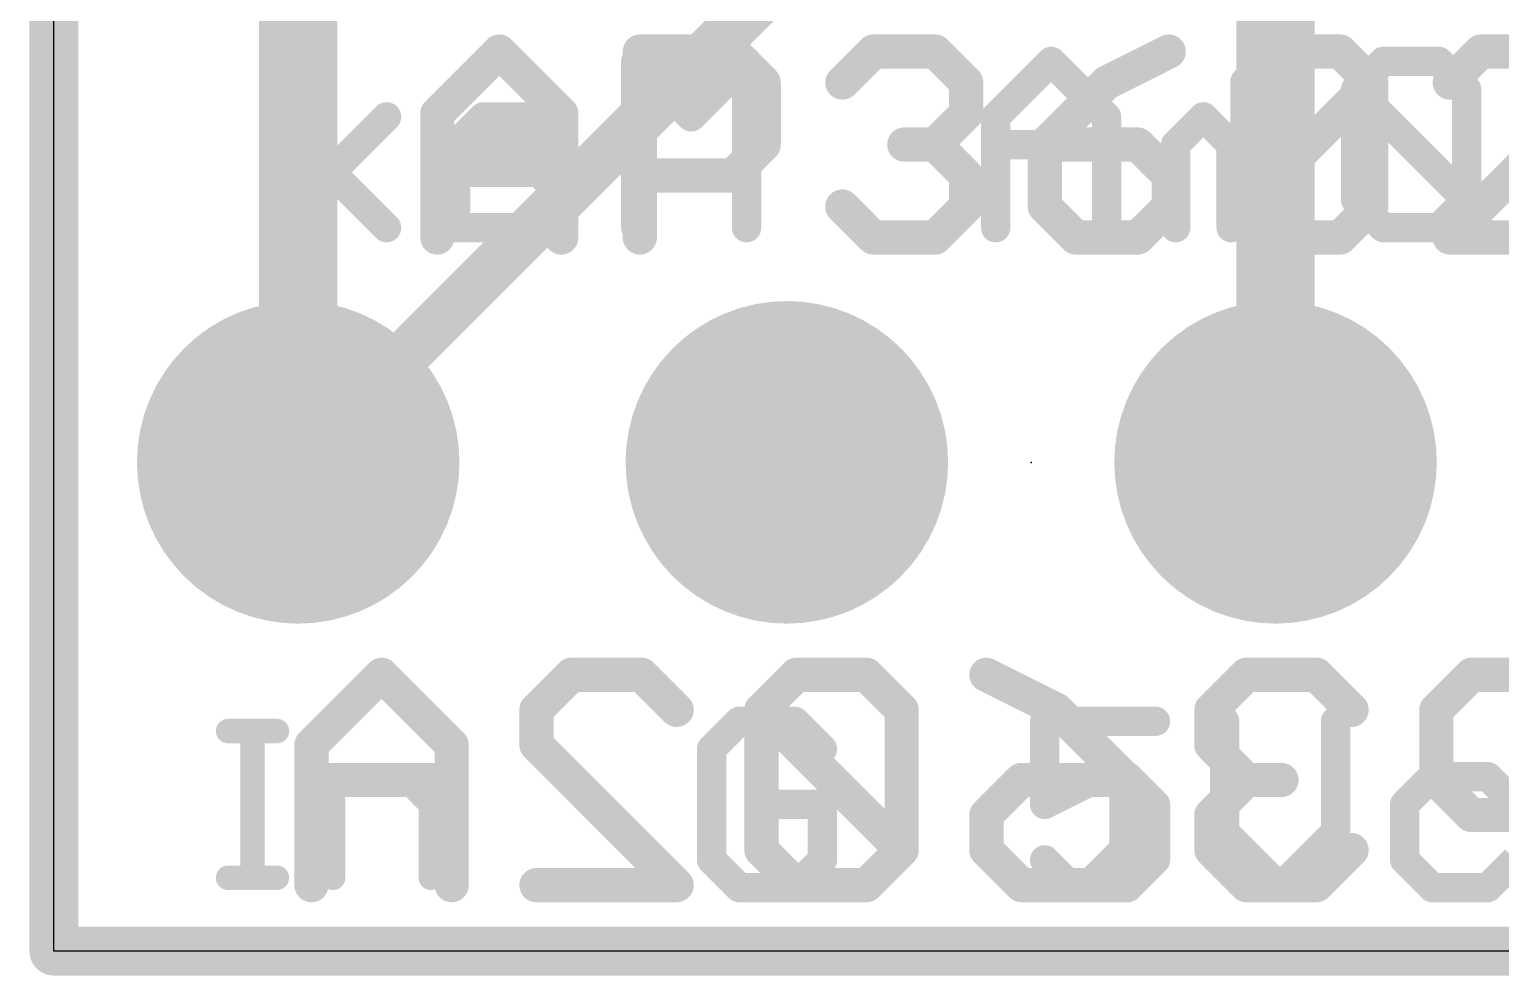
# Model space of a CAD drawing. Extents: x -0.1 to 11.9, y -0.1 to 15.5.
# Drawn here: x -0.13 to 7.52, y -0.13 to 4.79 of the extents above; entities that cross this region are included whole.
import ezdxf

# ---------------------------------------------------------------- set-up
doc = ezdxf.new("R2010")
doc.units = 0
for name, color, linetype in [('1', 12, 'CONTINUOUS'), ('16', 132, 'CONTINUOUS'), ('17', 110, 'CONTINUOUS'), ('20', 53, 'CONTINUOUS'), ('21', 40, 'CONTINUOUS'), ('22', 6, 'CONTINUOUS'), ('23', 53, 'CONTINUOUS')]:
    doc.layers.add(name, color=color, linetype=linetype)

# ---------------------------------------------------------------- blocks, each defined once
blk = doc.blocks.new('ROUNDP')
at = {"const_width": 0.5}
blk.add_lwpolyline([(0, -0.25, 1), (0, 0.25, 1), (0, -0.25)], format="xyb", dxfattribs=at)

msp = doc.modelspace()

# ---------------------------------------------------------------- linework, layer by layer
at = {"layer": '1'}
for points, const_width in [([(0, 15.367), (0, 0)], 0.254), ([(6.35, 2.54), (6.35, 5.624)], 0.4064), ([(1.27, 2.54), (1.27, 5.019)], 0.4064), ([(0, 0), (10.16, 0)], 0.254)]:
    msp.add_lwpolyline(points, dxfattribs=dict(at, const_width=const_width))
for points, const_width in [([(1.1684, 2.54, 1), (1.3716, 2.54)], 0.2032), ([(6.2484, 2.54, 1), (6.4516, 2.54)], 0.2032), ([(0, 0.0635, 1), (0, -0.0635)], 0.127), ([(-0.0635, 0, 1), (0.0635, 0)], 0.127)]:
    msp.add_lwpolyline(points, format="xyb", dxfattribs=dict(at, const_width=const_width))
at = {"layer": '16', "const_width": 0.254}
for points in [[(0, 15.367), (0, 0)], [(1.27, 2.54), (8.636, 9.906)], [(0, 0), (10.16, 0)]]:
    msp.add_lwpolyline(points, dxfattribs=at)
at = {"layer": '16', "const_width": 0.127}
for points in [[(1.2251, 2.5849, 1), (1.3149, 2.4951)], [(0, 0.0635, 1), (0, -0.0635)], [(-0.0635, 0, 1), (0.0635, 0)]]:
    msp.add_lwpolyline(points, format="xyb", dxfattribs=at)
at = {"layer": '20'}
for p, q in [((0, 0), (0, 12.7)), ((10.16, 0), (0, 0))]:
    msp.add_line(p, q, dxfattribs=at)
at = {"layer": '21'}
for points, const_width in [([(1.9933, 4.3524), (2.3153, 4.6744)], 0.1778), ([(2.3153, 4.6744), (2.6373, 4.3524)], 0.1778), ([(3.0458, 3.7084), (3.0458, 4.6744)], 0.1778), ([(3.0458, 4.6744), (3.5288, 4.6744)], 0.1778), ([(3.5288, 4.6744), (3.6898, 4.5134)], 0.1778), ([(4.0982, 4.5134), (4.2592, 4.6744)], 0.1778), ([(4.2592, 4.6744), (4.5812, 4.6744)], 0.1778), ([(4.5812, 4.6744), (4.7422, 4.5134)], 0.1778), ([(5.7947, 4.6744), (5.4727, 4.5134)], 0.1778), ([(6.2031, 4.5134), (6.3641, 4.6744)], 0.1778), ([(6.3641, 4.6744), (6.6861, 4.6744)], 0.1778), ([(6.6861, 4.6744), (6.8471, 4.5134)], 0.1778), ([(7.4166, 4.6744), (7.2556, 4.5134)], 0.1778), ([(7.7386, 4.6744), (7.4166, 4.6744)], 0.1778), ([(3.6898, 4.5134), (3.6898, 4.1914)], 0.1778), ([(4.7422, 4.5134), (4.7422, 4.3524)], 0.1778), ([(5.4727, 4.5134), (5.1507, 4.1914)], 0.1778), ([(6.2031, 3.8694), (6.2031, 4.5134)], 0.1778), ([(6.2031, 3.8694), (6.8471, 4.5134)], 0.1778), ([(6.8471, 4.5134), (6.8471, 3.8694)], 0.1778), ([(1.9933, 3.7084), (1.9933, 4.3524)], 0.1778), ([(2.6373, 4.3524), (2.6373, 3.7084)], 0.1778), ([(4.7422, 4.3524), (4.5812, 4.1914)], 0.1778), ([(7.2556, 3.7084), (7.8996, 4.3524)], 0.1778), ([(1.9933, 4.1914), (2.6373, 4.1914)], 0.1778), ([(3.6898, 4.1914), (3.5288, 4.0304)], 0.1778), ([(4.5812, 4.1914), (4.4202, 4.1914)], 0.1778), ([(4.5812, 4.1914), (4.7422, 4.0304)], 0.1778), ([(5.1507, 4.1914), (5.1507, 3.8694)], 0.1778), ([(5.6337, 4.1914), (5.1507, 4.1914)], 0.1778), ([(5.7947, 4.0304), (5.6337, 4.1914)], 0.1778), ([(3.5288, 4.0304), (3.0458, 4.0304)], 0.1778), ([(4.7422, 4.0304), (4.7422, 3.8694)], 0.1778), ([(5.7947, 3.8694), (5.7947, 4.0304)], 0.1778), ([(4.2592, 3.7084), (4.0982, 3.8694)], 0.1778), ([(4.7422, 3.8694), (4.5812, 3.7084)], 0.1778), ([(5.1507, 3.8694), (5.3117, 3.7084)], 0.1778), ([(5.6337, 3.7084), (5.7947, 3.8694)], 0.1778), ([(6.3641, 3.7084), (6.2031, 3.8694)], 0.1778), ([(6.8471, 3.8694), (6.6861, 3.7084)], 0.1778), ([(4.5812, 3.7084), (4.2592, 3.7084)], 0.1778), ([(5.3117, 3.7084), (5.6337, 3.7084)], 0.1778), ([(6.6861, 3.7084), (6.3641, 3.7084)], 0.1778), ([(7.8996, 3.7084), (7.2556, 3.7084)], 0.1778), ([(3.5625, 1.1945), (3.4184, 1.0505)], 0.1524), ([(3.8506, 1.1945), (3.5625, 1.1945)], 0.1524), ([(3.9947, 1.0505), (3.8506, 1.1945)], 0.1524), ([(5.7261, 1.1945), (5.1499, 1.1945)], 0.1524), ([(5.1499, 1.1945), (5.1499, 0.7624)], 0.1524), ([(6.0854, 1.1945), (6.0854, 0.6183)], 0.1524), ([(6.6617, 0.6183), (6.6617, 1.1945)], 0.1524), ([(0.9054, 1.1437), (1.1596, 1.1437)], 0.127), ([(1.0325, 0.381), (1.0325, 1.1437)], 0.127), ([(3.4184, 1.0505), (3.4184, 0.4743)], 0.1524), ([(1.4511, 0.381), (1.4511, 0.8894)], 0.127), ([(1.4511, 0.8894), (1.8324, 0.8894)], 0.127), ([(1.8324, 0.8894), (1.9595, 0.7623)], 0.127), ([(5.1499, 0.7624), (5.438, 0.9064)], 0.1524), ([(5.438, 0.9064), (5.5821, 0.9064)], 0.1524), ([(5.5821, 0.9064), (5.7261, 0.7624)], 0.1524), ([(7.165, 0.9064), (7.021, 0.7624)], 0.1524), ([(7.4531, 0.9064), (7.165, 0.9064)], 0.1524), ([(7.5972, 0.7624), (7.4531, 0.9064)], 0.1524), ([(1.9595, 0.7623), (1.9595, 0.381)], 0.127), ([(3.9947, 0.7624), (3.7066, 0.7624)], 0.1524), ([(3.9947, 0.4743), (3.9947, 0.7624)], 0.1524), ([(5.7261, 0.7624), (5.7261, 0.4743)], 0.1524), ([(7.021, 0.7624), (7.021, 0.4743)], 0.1524), ([(6.0854, 0.6183), (6.3736, 0.3302)], 0.1524), ([(6.3736, 0.3302), (6.6617, 0.6183)], 0.1524), ([(3.4184, 0.4743), (3.5625, 0.3302)], 0.1524), ([(3.8506, 0.3302), (3.9947, 0.4743)], 0.1524), ([(5.294, 0.3302), (5.1499, 0.4743)], 0.1524), ([(5.7261, 0.4743), (5.5821, 0.3302)], 0.1524), ([(7.021, 0.4743), (7.165, 0.3302)], 0.1524), ([(7.4531, 0.3302), (7.5972, 0.4743)], 0.1524), ([(0.9054, 0.381), (1.1596, 0.381)], 0.127), ([(3.5625, 0.3302), (3.8506, 0.3302)], 0.1524), ([(5.5821, 0.3302), (5.294, 0.3302)], 0.1524), ([(7.165, 0.3302), (7.4531, 0.3302)], 0.1524)]:
    msp.add_lwpolyline(points, dxfattribs=dict(at, const_width=const_width))
for points, const_width in [([(2.3467, 4.7059, 1), (2.2839, 4.643)], 0.0889), ([(2.3467, 4.643, 1), (2.2839, 4.7059)], 0.0889), ([(3.0902, 4.6744, 1), (3.0013, 4.6744)], 0.0889), ([(3.0458, 4.7189, 1), (3.0458, 4.63)], 0.0889), ([(3.5602, 4.7059, 1), (3.4973, 4.643)], 0.0889), ([(3.5288, 4.63, 1), (3.5288, 4.7189)], 0.0889), ([(4.2592, 4.7189, 1), (4.2592, 4.63)], 0.0889), ([(4.2906, 4.643, 1), (4.2278, 4.7059)], 0.0889), ([(4.6127, 4.7059, 1), (4.5498, 4.643)], 0.0889), ([(4.5812, 4.63, 1), (4.5812, 4.7189)], 0.0889), ([(5.8146, 4.6347, 1), (5.7748, 4.7142)], 0.0889), ([(6.3641, 4.7189, 1), (6.3641, 4.63)], 0.0889), ([(6.3956, 4.643, 1), (6.3327, 4.7059)], 0.0889), ([(6.7176, 4.7059, 1), (6.6547, 4.643)], 0.0889), ([(6.6861, 4.63, 1), (6.6861, 4.7189)], 0.0889), ([(7.4166, 4.7189, 1), (7.4166, 4.63)], 0.0889), ([(7.448, 4.643, 1), (7.3852, 4.7059)], 0.0889), ([(3.7342, 4.5134, 1), (3.6453, 4.5134)], 0.0889), ([(3.6583, 4.482, 1), (3.7212, 4.5448)], 0.0889), ([(4.0668, 4.5448, 1), (4.1296, 4.482)], 0.0889), ([(4.7867, 4.5134, 1), (4.6978, 4.5134)], 0.0889), ([(4.7108, 4.482, 1), (4.7737, 4.5448)], 0.0889), ([(5.4528, 4.5532, 1), (5.4926, 4.4737)], 0.0889), ([(5.5041, 4.482, 1), (5.4412, 4.5448)], 0.0889), ([(6.2476, 4.5134, 1), (6.1587, 4.5134)], 0.0889), ([(6.1717, 4.5448, 1), (6.2346, 4.482)], 0.0889), ([(6.8916, 4.5134, 1), (6.8027, 4.5134)], 0.0889), ([(6.8786, 4.482, 1), (6.8157, 4.5448)], 0.0889), ([(6.8157, 4.482, 1), (6.8786, 4.5448)], 0.0889), ([(7.2242, 4.5448, 1), (7.287, 4.482)], 0.0889), ([(2.0377, 4.3524, 1), (1.9488, 4.3524)], 0.0889), ([(2.6818, 4.3524, 1), (2.5929, 4.3524)], 0.0889), ([(4.7737, 4.321, 1), (4.7108, 4.3838)], 0.0889), ([(1.9619, 4.3838, 1), (2.0247, 4.321)], 0.0889), ([(2.6059, 4.321, 1), (2.6687, 4.3838)], 0.0889), ([(4.6978, 4.3524, 1), (4.7867, 4.3524)], 0.0889), ([(1.9933, 4.2359, 1), (1.9933, 4.147)], 0.0889), ([(2.6373, 4.147, 1), (2.6373, 4.2359)], 0.0889), ([(3.6453, 4.1914, 1), (3.7342, 4.1914)], 0.0889), ([(3.7212, 4.16, 1), (3.6583, 4.2228)], 0.0889), ([(4.4202, 4.2359, 1), (4.4202, 4.147)], 0.0889), ([(4.6127, 4.2228, 1), (4.5498, 4.16)], 0.0889), ([(4.5498, 4.2228, 1), (4.6127, 4.16)], 0.0889), ([(4.5812, 4.147, 1), (4.5812, 4.2359)], 0.0889), ([(5.1951, 4.1914, 1), (5.1062, 4.1914)], 0.0889), ([(5.1507, 4.2359, 1), (5.1507, 4.147)], 0.0889), ([(5.1192, 4.2228, 1), (5.1821, 4.16)], 0.0889), ([(5.6651, 4.2228, 1), (5.6023, 4.16)], 0.0889), ([(5.6337, 4.147, 1), (5.6337, 4.2359)], 0.0889), ([(3.0458, 4.0749, 1), (3.0458, 3.986)], 0.0889), ([(3.4973, 4.0618, 1), (3.5602, 3.999)], 0.0889), ([(3.5288, 3.986, 1), (3.5288, 4.0749)], 0.0889), ([(4.7867, 4.0304, 1), (4.6978, 4.0304)], 0.0889), ([(4.7108, 3.999, 1), (4.7737, 4.0618)], 0.0889), ([(5.8391, 4.0304, 1), (5.7502, 4.0304)], 0.0889), ([(5.7633, 3.999, 1), (5.8261, 4.0618)], 0.0889), ([(4.1296, 3.9008, 1), (4.0668, 3.838)], 0.0889), ([(4.6978, 3.8694, 1), (4.7867, 3.8694)], 0.0889), ([(4.7737, 3.838, 1), (4.7108, 3.9008)], 0.0889), ([(5.1821, 3.9008, 1), (5.1192, 3.838)], 0.0889), ([(5.1062, 3.8694, 1), (5.1951, 3.8694)], 0.0889), ([(5.7502, 3.8694, 1), (5.8391, 3.8694)], 0.0889), ([(5.8261, 3.838, 1), (5.7633, 3.9008)], 0.0889), ([(6.1587, 3.8694, 1), (6.2476, 3.8694)], 0.0889), ([(6.2346, 3.9008, 1), (6.1717, 3.838)], 0.0889), ([(6.1717, 3.9008, 1), (6.2346, 3.838)], 0.0889), ([(6.8027, 3.8694, 1), (6.8916, 3.8694)], 0.0889), ([(6.8786, 3.838, 1), (6.8157, 3.9008)], 0.0889), ([(1.9488, 3.7084, 1), (2.0377, 3.7084)], 0.0889), ([(2.5929, 3.7084, 1), (2.6818, 3.7084)], 0.0889), ([(3.0013, 3.7084, 1), (3.0902, 3.7084)], 0.0889), ([(4.2592, 3.7529, 1), (4.2592, 3.664)], 0.0889), ([(4.2278, 3.677, 1), (4.2906, 3.7398)], 0.0889), ([(4.5498, 3.7398, 1), (4.6127, 3.677)], 0.0889), ([(4.5812, 3.664, 1), (4.5812, 3.7529)], 0.0889), ([(5.3117, 3.7529, 1), (5.3117, 3.664)], 0.0889), ([(5.2802, 3.677, 1), (5.3431, 3.7398)], 0.0889), ([(5.6023, 3.7398, 1), (5.6651, 3.677)], 0.0889), ([(5.6337, 3.664, 1), (5.6337, 3.7529)], 0.0889), ([(6.3641, 3.7529, 1), (6.3641, 3.664)], 0.0889), ([(6.3327, 3.677, 1), (6.3956, 3.7398)], 0.0889), ([(6.6547, 3.7398, 1), (6.7176, 3.677)], 0.0889), ([(6.6861, 3.664, 1), (6.6861, 3.7529)], 0.0889), ([(7.2556, 3.7529, 1), (7.2556, 3.664)], 0.0889), ([(7.2242, 3.7398, 1), (7.287, 3.677)], 0.0889), ([(3.5625, 1.2326, 1), (3.5625, 1.1564)], 0.0762), ([(3.5894, 1.1676, 1), (3.5356, 1.2215)], 0.0762), ([(3.8776, 1.2215, 1), (3.8237, 1.1676)], 0.0762), ([(3.8506, 1.1564, 1), (3.8506, 1.2326)], 0.0762), ([(5.1499, 1.2326, 1), (5.1499, 1.1564)], 0.0762), ([(5.188, 1.1945, 1), (5.1118, 1.1945)], 0.0762), ([(5.7261, 1.1564, 1), (5.7261, 1.2326)], 0.0762), ([(6.1235, 1.1945, 1), (6.0473, 1.1945)], 0.0762), ([(6.6998, 1.1945, 1), (6.6236, 1.1945)], 0.0762), ([(0.9054, 1.1754, 1), (0.9054, 1.1119)], 0.0635), ([(1.0642, 1.1437, 1), (1.0007, 1.1437)], 0.0635), ([(1.1596, 1.1119, 1), (1.1596, 1.1754)], 0.0635), ([(3.4565, 1.0505, 1), (3.3803, 1.0505)], 0.0762), ([(3.3915, 1.0774, 1), (3.4454, 1.0235)], 0.0762), ([(3.9677, 1.0235, 1), (4.0216, 1.0774)], 0.0762), ([(1.4828, 0.8894, 1), (1.4193, 0.8894)], 0.0635), ([(1.4511, 0.9212, 1), (1.4511, 0.8577)], 0.0635), ([(1.8548, 0.9119, 1), (1.8099, 0.867)], 0.0635), ([(1.8324, 0.8577, 1), (1.8324, 0.9212)], 0.0635), ([(5.438, 0.9445, 1), (5.438, 0.8683)], 0.0762), ([(5.4551, 0.8723, 1), (5.421, 0.9405)], 0.0762), ([(5.609, 0.9334, 1), (5.5551, 0.8795)], 0.0762), ([(5.5821, 0.8683, 1), (5.5821, 0.9445)], 0.0762), ([(7.165, 0.9445, 1), (7.165, 0.8683)], 0.0762), ([(7.192, 0.8795, 1), (7.1381, 0.9334)], 0.0762), ([(7.4801, 0.9334, 1), (7.4262, 0.8795)], 0.0762), ([(7.4531, 0.8683, 1), (7.4531, 0.9445)], 0.0762), ([(1.9913, 0.7623, 1), (1.9278, 0.7623)], 0.0635), ([(1.9371, 0.7399, 1), (1.982, 0.7848)], 0.0635), ([(3.7066, 0.8005, 1), (3.7066, 0.7243)], 0.0762), ([(4.0328, 0.7624, 1), (3.9566, 0.7624)], 0.0762), ([(3.9947, 0.7243, 1), (3.9947, 0.8005)], 0.0762), ([(5.1118, 0.7624, 1), (5.188, 0.7624)], 0.0762), ([(5.1329, 0.7964, 1), (5.167, 0.7283)], 0.0762), ([(5.7642, 0.7624, 1), (5.688, 0.7624)], 0.0762), ([(5.6992, 0.7354, 1), (5.7531, 0.7893)], 0.0762), ([(6.994, 0.7893, 1), (7.0479, 0.7354)], 0.0762), ([(7.0591, 0.7624, 1), (6.9829, 0.7624)], 0.0762), ([(6.1124, 0.6453, 1), (6.0585, 0.5914)], 0.0762), ([(6.6886, 0.5914, 1), (6.6347, 0.6453)], 0.0762), ([(6.0473, 0.6183, 1), (6.1235, 0.6183)], 0.0762), ([(6.6236, 0.6183, 1), (6.6998, 0.6183)], 0.0762), ([(3.4454, 0.5012, 1), (3.3915, 0.4473)], 0.0762), ([(4.0216, 0.4473, 1), (3.9677, 0.5012)], 0.0762), ([(5.1769, 0.5012, 1), (5.123, 0.4473)], 0.0762), ([(5.7531, 0.4473, 1), (5.6992, 0.5012)], 0.0762), ([(7.0479, 0.5012, 1), (6.994, 0.4473)], 0.0762), ([(3.3803, 0.4743, 1), (3.4565, 0.4743)], 0.0762), ([(3.9566, 0.4743, 1), (4.0328, 0.4743)], 0.0762), ([(5.688, 0.4743, 1), (5.7642, 0.4743)], 0.0762), ([(6.9829, 0.4743, 1), (7.0591, 0.4743)], 0.0762), ([(0.9054, 0.4128, 1), (0.9054, 0.3493)], 0.0635), ([(1.0007, 0.381, 1), (1.0642, 0.381)], 0.0635), ([(1.1596, 0.3493, 1), (1.1596, 0.4128)], 0.0635), ([(1.4193, 0.381, 1), (1.4828, 0.381)], 0.0635), ([(1.9278, 0.381, 1), (1.9913, 0.381)], 0.0635), ([(3.5625, 0.3683, 1), (3.5625, 0.2921)], 0.0762), ([(3.5356, 0.3033, 1), (3.5894, 0.3571)], 0.0762), ([(3.8237, 0.3571, 1), (3.8776, 0.3033)], 0.0762), ([(3.8506, 0.2921, 1), (3.8506, 0.3683)], 0.0762), ([(5.294, 0.3683, 1), (5.294, 0.2921)], 0.0762), ([(5.267, 0.3033, 1), (5.3209, 0.3571)], 0.0762), ([(5.5551, 0.3571, 1), (5.609, 0.3033)], 0.0762), ([(5.5821, 0.2921, 1), (5.5821, 0.3683)], 0.0762), ([(6.3466, 0.3571, 1), (6.4005, 0.3033)], 0.0762), ([(6.3466, 0.3033, 1), (6.4005, 0.3571)], 0.0762), ([(7.165, 0.3683, 1), (7.165, 0.2921)], 0.0762), ([(7.1381, 0.3033, 1), (7.192, 0.3571)], 0.0762), ([(7.4262, 0.3571, 1), (7.4801, 0.3033)], 0.0762), ([(7.4531, 0.2921, 1), (7.4531, 0.3683)], 0.0762)]:
    msp.add_lwpolyline(points, format="xyb", dxfattribs=dict(at, const_width=const_width))
at = {"layer": '22'}
for points, const_width in [([(3.3124, 4.3354), (3.0243, 4.6235)], 0.1524), ([(3.0243, 4.6235), (3.0243, 3.7592)], 0.1524), ([(3.6005, 4.6235), (3.3124, 4.3354)], 0.1524), ([(3.6005, 3.7592), (3.6005, 4.6235)], 0.1524), ([(5.1835, 4.6235), (4.8953, 4.3354)], 0.1524), ([(5.4716, 4.3354), (5.1835, 4.6235)], 0.1524), ([(6.9104, 4.6235), (6.7664, 4.4795)], 0.1524), ([(7.1985, 4.6235), (6.9104, 4.6235)], 0.1524), ([(7.3426, 4.4795), (7.1985, 4.6235)], 0.1524), ([(6.7664, 4.4795), (6.7664, 3.9033)], 0.1524), ([(7.3426, 3.9033), (6.7664, 4.4795)], 0.1524), ([(7.3426, 3.9033), (7.3426, 4.4795)], 0.1524), ([(1.7295, 4.3354), (1.1533, 3.7592)], 0.1524), ([(1.7295, 3.7592), (1.1533, 4.3354)], 0.1524), ([(2.2328, 4.3354), (2.0888, 4.1914)], 0.1524), ([(2.521, 4.3354), (2.2328, 4.3354)], 0.1524), ([(4.8953, 4.3354), (4.8953, 3.7592)], 0.1524), ([(5.4716, 3.7592), (5.4716, 4.3354)], 0.1524), ([(5.9749, 4.3354), (5.8309, 4.1914)], 0.1524), ([(6.119, 4.1914), (5.9749, 4.3354)], 0.1524), ([(6.263, 4.3354), (6.119, 4.1914)], 0.1524), ([(6.4071, 4.3354), (6.263, 4.3354)], 0.1524), ([(6.4071, 3.7592), (6.4071, 4.3354)], 0.1524), ([(2.0888, 4.1914), (2.0888, 3.7592)], 0.1524), ([(5.4716, 4.1914), (4.8953, 4.1914)], 0.1524), ([(5.8309, 4.1914), (5.8309, 3.7592)], 0.1524), ([(6.119, 4.1914), (6.119, 3.7592)], 0.1524), ([(2.521, 4.0473), (2.0888, 4.0473)], 0.1524), ([(2.665, 3.9033), (2.521, 4.0473)], 0.1524), ([(2.521, 3.7592), (2.665, 3.9033)], 0.1524), ([(6.7664, 3.9033), (6.9104, 3.7592)], 0.1524), ([(7.1985, 3.7592), (7.3426, 3.9033)], 0.1524), ([(2.0888, 3.7592), (2.521, 3.7592)], 0.1524), ([(6.9104, 3.7592), (7.1985, 3.7592)], 0.1524), ([(1.7032, 1.436), (1.3389, 1.0717)], 0.1778), ([(2.0676, 1.0717), (1.7032, 1.436)], 0.1778), ([(2.5083, 1.2538), (2.6904, 1.436)], 0.1778), ([(2.6904, 1.436), (3.0548, 1.436)], 0.1778), ([(3.0548, 1.436), (3.237, 1.2538)], 0.1778), ([(3.8598, 1.436), (3.6777, 1.2538)], 0.1778), ([(4.2242, 1.436), (3.8598, 1.436)], 0.1778), ([(4.4064, 1.2538), (4.2242, 1.436)], 0.1778), ([(4.8471, 1.436), (5.2114, 1.2538)], 0.1778), ([(6.1986, 1.436), (6.0164, 1.2538)], 0.1778), ([(6.563, 1.436), (6.1986, 1.436)], 0.1778), ([(6.7452, 1.2538), (6.563, 1.436)], 0.1778), ([(7.368, 1.436), (7.1858, 1.2538)], 0.1778), ([(7.9146, 1.436), (7.368, 1.436)], 0.1778), ([(2.5083, 1.0717), (2.5083, 1.2538)], 0.1778), ([(3.6777, 1.2538), (3.6777, 0.5251)], 0.1778), ([(4.4064, 0.5251), (3.6777, 1.2538)], 0.1778), ([(4.4064, 0.5251), (4.4064, 1.2538)], 0.1778), ([(5.2114, 1.2538), (5.5758, 0.8895)], 0.1778), ([(6.0164, 1.2538), (6.0164, 1.0717)], 0.1778), ([(7.1858, 1.2538), (7.1858, 0.8895)], 0.1778), ([(1.3389, 1.0717), (1.3389, 0.3429)], 0.1778), ([(2.0676, 0.3429), (2.0676, 1.0717)], 0.1778), ([(3.237, 0.3429), (2.5083, 1.0717)], 0.1778), ([(6.0164, 1.0717), (6.1986, 0.8895)], 0.1778), ([(2.0676, 0.8895), (1.3389, 0.8895)], 0.1778), ([(4.8471, 0.7073), (5.0292, 0.8895)], 0.1778), ([(5.0292, 0.8895), (5.5758, 0.8895)], 0.1778), ([(5.5758, 0.8895), (5.5758, 0.5251)], 0.1778), ([(6.1986, 0.8895), (6.0164, 0.7073)], 0.1778), ([(6.1986, 0.8895), (6.3808, 0.8895)], 0.1778), ([(7.1858, 0.8895), (7.368, 0.7073)], 0.1778), ([(4.8471, 0.5251), (4.8471, 0.7073)], 0.1778), ([(6.0164, 0.7073), (6.0164, 0.5251)], 0.1778), ([(7.368, 0.7073), (7.9146, 0.7073)], 0.1778), ([(3.6777, 0.5251), (3.8598, 0.3429)], 0.1778), ([(4.2242, 0.3429), (4.4064, 0.5251)], 0.1778), ([(5.0292, 0.3429), (4.8471, 0.5251)], 0.1778), ([(5.5758, 0.5251), (5.3936, 0.3429)], 0.1778), ([(6.0164, 0.5251), (6.1986, 0.3429)], 0.1778), ([(6.563, 0.3429), (6.7452, 0.5251)], 0.1778), ([(2.5083, 0.3429), (3.237, 0.3429)], 0.1778), ([(3.8598, 0.3429), (4.2242, 0.3429)], 0.1778), ([(5.3936, 0.3429), (5.0292, 0.3429)], 0.1778), ([(6.1986, 0.3429), (6.563, 0.3429)], 0.1778)]:
    msp.add_lwpolyline(points, dxfattribs=dict(at, const_width=const_width))
for points, const_width in [([(3.0512, 4.6505, 1), (2.9974, 4.5966)], 0.0762), ([(3.0624, 4.6235, 1), (2.9862, 4.6235)], 0.0762), ([(3.6386, 4.6235, 1), (3.5624, 4.6235)], 0.0762), ([(3.6275, 4.5966, 1), (3.5736, 4.6505)], 0.0762), ([(5.2104, 4.6505, 1), (5.1565, 4.5966)], 0.0762), ([(5.2104, 4.5966, 1), (5.1565, 4.6505)], 0.0762), ([(6.9104, 4.6616, 1), (6.9104, 4.5854)], 0.0762), ([(6.9374, 4.5966, 1), (6.8835, 4.6505)], 0.0762), ([(7.2255, 4.6505, 1), (7.1716, 4.5966)], 0.0762), ([(7.1985, 4.5854, 1), (7.1985, 4.6616)], 0.0762), ([(6.7933, 4.5064, 1), (6.7394, 4.4525)], 0.0762), ([(6.7394, 4.5064, 1), (6.7933, 4.4525)], 0.0762), ([(6.8045, 4.4795, 1), (6.7283, 4.4795)], 0.0762), ([(7.3807, 4.4795, 1), (7.3045, 4.4795)], 0.0762), ([(7.3157, 4.4525, 1), (7.3695, 4.5064)], 0.0762), ([(1.1802, 4.3624, 1), (1.1263, 4.3085)], 0.0762), ([(1.7564, 4.3085, 1), (1.7025, 4.3624)], 0.0762), ([(2.2328, 4.3735, 1), (2.2328, 4.2973)], 0.0762), ([(2.2598, 4.3085, 1), (2.2059, 4.3624)], 0.0762), ([(2.521, 4.2973, 1), (2.521, 4.3735)], 0.0762), ([(3.2855, 4.3624, 1), (3.3394, 4.3085)], 0.0762), ([(3.2855, 4.3085, 1), (3.3394, 4.3624)], 0.0762), ([(4.9334, 4.3354, 1), (4.8572, 4.3354)], 0.0762), ([(4.8684, 4.3624, 1), (4.9223, 4.3085)], 0.0762), ([(5.5097, 4.3354, 1), (5.4335, 4.3354)], 0.0762), ([(5.4446, 4.3085, 1), (5.4985, 4.3624)], 0.0762), ([(6.0019, 4.3624, 1), (5.948, 4.3085)], 0.0762), ([(6.0019, 4.3085, 1), (5.948, 4.3624)], 0.0762), ([(6.263, 4.3735, 1), (6.263, 4.2973)], 0.0762), ([(6.29, 4.3085, 1), (6.2361, 4.3624)], 0.0762), ([(6.4452, 4.3354, 1), (6.369, 4.3354)], 0.0762), ([(6.4071, 4.2973, 1), (6.4071, 4.3735)], 0.0762), ([(2.0618, 4.2183, 1), (2.1157, 4.1644)], 0.0762), ([(2.1269, 4.1914, 1), (2.0507, 4.1914)], 0.0762), ([(4.8953, 4.2295, 1), (4.8953, 4.1533)], 0.0762), ([(5.4716, 4.1533, 1), (5.4716, 4.2295)], 0.0762), ([(5.8039, 4.2183, 1), (5.8578, 4.1644)], 0.0762), ([(5.869, 4.1914, 1), (5.7928, 4.1914)], 0.0762), ([(6.092, 4.2183, 1), (6.1459, 4.1644)], 0.0762), ([(6.1571, 4.1914, 1), (6.0809, 4.1914)], 0.0762), ([(6.092, 4.1644, 1), (6.1459, 4.2183)], 0.0762), ([(2.0888, 4.0854, 1), (2.0888, 4.0092)], 0.0762), ([(2.5479, 4.0743, 1), (2.494, 4.0204)], 0.0762), ([(2.521, 4.0092, 1), (2.521, 4.0854)], 0.0762), ([(2.6919, 3.8763, 1), (2.6381, 3.9302)], 0.0762), ([(6.7933, 3.9302, 1), (6.7394, 3.8763)], 0.0762), ([(7.3695, 3.8763, 1), (7.3157, 3.9302)], 0.0762), ([(2.6381, 3.8763, 1), (2.6919, 3.9302)], 0.0762), ([(6.7283, 3.9033, 1), (6.8045, 3.9033)], 0.0762), ([(7.3045, 3.9033, 1), (7.3807, 3.9033)], 0.0762), ([(7.3157, 3.8763, 1), (7.3695, 3.9302)], 0.0762), ([(1.1263, 3.7861, 1), (1.1802, 3.7323)], 0.0762), ([(1.7025, 3.7323, 1), (1.7564, 3.7861)], 0.0762), ([(2.0888, 3.7973, 1), (2.0888, 3.7211)], 0.0762), ([(2.494, 3.7861, 1), (2.5479, 3.7323)], 0.0762), ([(2.521, 3.7211, 1), (2.521, 3.7973)], 0.0762), ([(6.9104, 3.7973, 1), (6.9104, 3.7211)], 0.0762), ([(6.8835, 3.7323, 1), (6.9374, 3.7861)], 0.0762), ([(7.1716, 3.7861, 1), (7.2255, 3.7323)], 0.0762), ([(7.1985, 3.7211, 1), (7.1985, 3.7973)], 0.0762), ([(2.0507, 3.7592, 1), (2.1269, 3.7592)], 0.0762), ([(2.9862, 3.7592, 1), (3.0624, 3.7592)], 0.0762), ([(3.5624, 3.7592, 1), (3.6386, 3.7592)], 0.0762), ([(4.8572, 3.7592, 1), (4.9334, 3.7592)], 0.0762), ([(5.4335, 3.7592, 1), (5.5097, 3.7592)], 0.0762), ([(5.7928, 3.7592, 1), (5.869, 3.7592)], 0.0762), ([(6.0809, 3.7592, 1), (6.1571, 3.7592)], 0.0762), ([(6.369, 3.7592, 1), (6.4452, 3.7592)], 0.0762), ([(1.7347, 1.4675, 1), (1.6718, 1.4046)], 0.0889), ([(1.7347, 1.4046, 1), (1.6718, 1.4675)], 0.0889), ([(2.6904, 1.4805, 1), (2.6904, 1.3916)], 0.0889), ([(2.7219, 1.4046, 1), (2.659, 1.4675)], 0.0889), ([(3.0863, 1.4675, 1), (3.0234, 1.4046)], 0.0889), ([(3.0548, 1.3916, 1), (3.0548, 1.4805)], 0.0889), ([(3.8598, 1.4805, 1), (3.8598, 1.3916)], 0.0889), ([(3.8913, 1.4046, 1), (3.8284, 1.4675)], 0.0889), ([(4.2557, 1.4675, 1), (4.1928, 1.4046)], 0.0889), ([(4.2242, 1.3916, 1), (4.2242, 1.4805)], 0.0889), ([(4.8669, 1.4758, 1), (4.8272, 1.3963)], 0.0889), ([(6.1986, 1.4805, 1), (6.1986, 1.3916)], 0.0889), ([(6.2301, 1.4046, 1), (6.1672, 1.4675)], 0.0889), ([(6.5944, 1.4675, 1), (6.5316, 1.4046)], 0.0889), ([(6.563, 1.3916, 1), (6.563, 1.4805)], 0.0889), ([(7.368, 1.4805, 1), (7.368, 1.3916)], 0.0889), ([(7.3995, 1.4046, 1), (7.3366, 1.4675)], 0.0889), ([(2.4768, 1.2853, 1), (2.5397, 1.2224)], 0.0889), ([(2.5527, 1.2538, 1), (2.4638, 1.2538)], 0.0889), ([(3.2056, 1.2224, 1), (3.2684, 1.2853)], 0.0889), ([(3.7091, 1.2853, 1), (3.6462, 1.2224)], 0.0889), ([(3.7221, 1.2538, 1), (3.6332, 1.2538)], 0.0889), ([(3.6462, 1.2853, 1), (3.7091, 1.2224)], 0.0889), ([(4.4509, 1.2538, 1), (4.362, 1.2538)], 0.0889), ([(4.375, 1.2224, 1), (4.4378, 1.2853)], 0.0889), ([(5.2429, 1.2853, 1), (5.18, 1.2224)], 0.0889), ([(5.1916, 1.2141, 1), (5.2313, 1.2936)], 0.0889), ([(5.985, 1.2853, 1), (6.0479, 1.2224)], 0.0889), ([(6.0609, 1.2538, 1), (5.972, 1.2538)], 0.0889), ([(6.7138, 1.2224, 1), (6.7766, 1.2853)], 0.0889), ([(7.1544, 1.2853, 1), (7.2173, 1.2224)], 0.0889), ([(7.2303, 1.2538, 1), (7.1414, 1.2538)], 0.0889), ([(1.3833, 1.0717, 1), (1.2944, 1.0717)], 0.0889), ([(1.3074, 1.1031, 1), (1.3703, 1.0402)], 0.0889), ([(2.1121, 1.0717, 1), (2.0232, 1.0717)], 0.0889), ([(2.0362, 1.0402, 1), (2.099, 1.1031)], 0.0889), ([(2.5397, 1.1031, 1), (2.4768, 1.0402)], 0.0889), ([(6.0479, 1.1031, 1), (5.985, 1.0402)], 0.0889), ([(2.4638, 1.0717, 1), (2.5527, 1.0717)], 0.0889), ([(5.972, 1.0717, 1), (6.0609, 1.0717)], 0.0889), ([(1.3389, 0.9339, 1), (1.3389, 0.845)], 0.0889), ([(2.0676, 0.845, 1), (2.0676, 0.9339)], 0.0889), ([(5.0292, 0.9339, 1), (5.0292, 0.845)], 0.0889), ([(5.0607, 0.858, 1), (4.9978, 0.9209)], 0.0889), ([(5.6203, 0.8895, 1), (5.5314, 0.8895)], 0.0889), ([(5.5444, 0.858, 1), (5.6072, 0.9209)], 0.0889), ([(5.5758, 0.845, 1), (5.5758, 0.9339)], 0.0889), ([(6.1986, 0.9339, 1), (6.1986, 0.845)], 0.0889), ([(6.2301, 0.858, 1), (6.1672, 0.9209)], 0.0889), ([(6.1672, 0.858, 1), (6.2301, 0.9209)], 0.0889), ([(6.3808, 0.845, 1), (6.3808, 0.9339)], 0.0889), ([(7.2173, 0.9209, 1), (7.1544, 0.858)], 0.0889), ([(7.1414, 0.8895, 1), (7.2303, 0.8895)], 0.0889), ([(4.8915, 0.7073, 1), (4.8026, 0.7073)], 0.0889), ([(4.8156, 0.7387, 1), (4.8785, 0.6758)], 0.0889), ([(5.985, 0.7387, 1), (6.0479, 0.6758)], 0.0889), ([(6.0609, 0.7073, 1), (5.972, 0.7073)], 0.0889), ([(7.368, 0.7517, 1), (7.368, 0.6628)], 0.0889), ([(7.3366, 0.6758, 1), (7.3995, 0.7387)], 0.0889), ([(3.7091, 0.5565, 1), (3.6462, 0.4937)], 0.0889), ([(4.4378, 0.4937, 1), (4.375, 0.5565)], 0.0889), ([(4.8785, 0.5565, 1), (4.8156, 0.4937)], 0.0889), ([(5.6072, 0.4937, 1), (5.5444, 0.5565)], 0.0889), ([(6.0479, 0.5565, 1), (5.985, 0.4937)], 0.0889), ([(6.7766, 0.4937, 1), (6.7138, 0.5565)], 0.0889), ([(3.6332, 0.5251, 1), (3.7221, 0.5251)], 0.0889), ([(4.362, 0.5251, 1), (4.4509, 0.5251)], 0.0889), ([(4.375, 0.4937, 1), (4.4378, 0.5565)], 0.0889), ([(4.8026, 0.5251, 1), (4.8915, 0.5251)], 0.0889), ([(5.5314, 0.5251, 1), (5.6203, 0.5251)], 0.0889), ([(5.972, 0.5251, 1), (6.0609, 0.5251)], 0.0889), ([(1.2944, 0.3429, 1), (1.3833, 0.3429)], 0.0889), ([(2.0232, 0.3429, 1), (2.1121, 0.3429)], 0.0889), ([(2.5083, 0.3874, 1), (2.5083, 0.2985)], 0.0889), ([(3.2056, 0.3115, 1), (3.2684, 0.3743)], 0.0889), ([(3.237, 0.2985, 1), (3.237, 0.3874)], 0.0889), ([(3.8598, 0.3874, 1), (3.8598, 0.2985)], 0.0889), ([(3.8284, 0.3115, 1), (3.8913, 0.3743)], 0.0889), ([(4.1928, 0.3743, 1), (4.2557, 0.3115)], 0.0889), ([(4.2242, 0.2985, 1), (4.2242, 0.3874)], 0.0889), ([(5.0292, 0.3874, 1), (5.0292, 0.2985)], 0.0889), ([(4.9978, 0.3115, 1), (5.0607, 0.3743)], 0.0889), ([(5.3622, 0.3743, 1), (5.425, 0.3115)], 0.0889), ([(5.3936, 0.2985, 1), (5.3936, 0.3874)], 0.0889), ([(6.1986, 0.3874, 1), (6.1986, 0.2985)], 0.0889), ([(6.1672, 0.3115, 1), (6.2301, 0.3743)], 0.0889), ([(6.5316, 0.3743, 1), (6.5944, 0.3115)], 0.0889), ([(6.563, 0.2985, 1), (6.563, 0.3874)], 0.0889)]:
    msp.add_lwpolyline(points, format="xyb", dxfattribs=dict(at, const_width=const_width))
at = {"layer": '23'}
msp.add_point((5.08, 2.54), dxfattribs=at)

# ---------------------------------------------------------------- block references
at = {"layer": '17', "xscale": 1.6764, "yscale": 1.6764, "rotation": 270}
for p in [(1.27, 2.54), (1.27, 2.54), (3.81, 2.54), (3.81, 2.54), (6.35, 2.54), (6.35, 2.54)]:
    msp.add_blockref('ROUNDP', p, dxfattribs=at)

doc.saveas('drawing.dxf')
